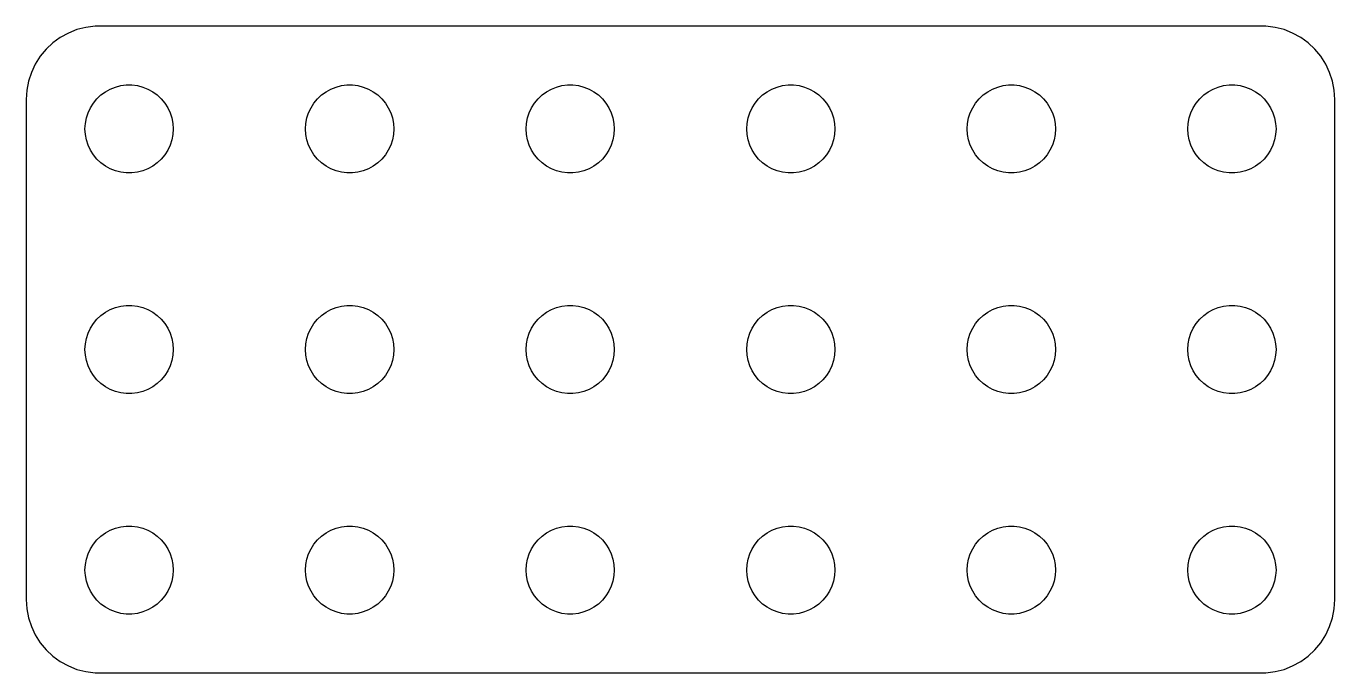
# Model space of a CAD drawing. Header units: metres. Extents: x -44 to 44, y 248 to 508.
# Drawn here: x -44.5 to 44.5, y 248 to 292 of the extents above; entities that cross this region are included whole.
import ezdxf

# ---------------------------------------------------------------- set-up
doc = ezdxf.new("R2010")
doc.units = ezdxf.units.M

msp = doc.modelspace()

# ---------------------------------------------------------------- linework, layer by layer
for p, q in [((-39.8139, 291.99), (-40.4369, 291.911)), ((39.8139, 291.99), (-39.8139, 291.99)), ((40.4369, 291.911), (39.8139, 291.99)), ((-42.1791, 291.222), (-42.6871, 290.853)), ((-41.6289, 291.524), (-42.1791, 291.222)), ((-41.0451, 291.755), (-41.6289, 291.524)), ((-40.4369, 291.911), (-41.0451, 291.755)), ((41.0451, 291.755), (40.4369, 291.911)), ((41.6289, 291.524), (41.0451, 291.755)), ((42.1791, 291.222), (41.6289, 291.524)), ((42.6871, 290.853), (42.1791, 291.222)), ((-43.1448, 290.423), (-43.5451, 289.939)), ((-42.6871, 290.853), (-43.1448, 290.423)), ((43.1448, 290.423), (42.6871, 290.853)), ((43.5451, 289.939), (43.1448, 290.423)), ((-43.8815, 289.409), (-44.1489, 288.841)), ((-43.5451, 289.939), (-43.8815, 289.409)), ((43.8815, 289.409), (43.5451, 289.939)), ((44.1489, 288.841), (43.8815, 289.409)), ((-44.1489, 288.841), (-44.3429, 288.243)), ((44.3429, 288.243), (44.1489, 288.841)), ((-44.4606, 287.627), (-44.5, 287)), ((-44.3429, 288.243), (-44.4606, 287.627)), ((-39.4123, 287.312), (-39.1075, 287.533)), ((-39.1075, 287.533), (-38.7773, 287.714)), ((-38.7773, 287.714), (-38.427, 287.853)), ((-38.427, 287.853), (-38.0621, 287.947)), ((-38.0621, 287.947), (-37.6884, 287.994)), ((-37.6884, 287.994), (-37.3116, 287.994)), ((-37.3116, 287.994), (-36.9379, 287.947)), ((-36.9379, 287.947), (-36.5729, 287.853)), ((-36.5729, 287.853), (-36.2227, 287.714)), ((-36.2227, 287.714), (-35.8925, 287.533)), ((-35.8925, 287.533), (-35.5877, 287.312)), ((-24.4123, 287.312), (-24.1075, 287.533)), ((-24.1075, 287.533), (-23.7773, 287.714)), ((-23.7773, 287.714), (-23.427, 287.853)), ((-23.427, 287.853), (-23.0621, 287.947)), ((-23.0621, 287.947), (-22.6884, 287.994)), ((-22.6884, 287.994), (-22.3116, 287.994)), ((-22.3116, 287.994), (-21.9379, 287.947)), ((-21.9379, 287.947), (-21.5729, 287.853)), ((-21.5729, 287.853), (-21.2227, 287.714)), ((-21.2227, 287.714), (-20.8925, 287.533)), ((-20.8925, 287.533), (-20.5877, 287.312)), ((-9.41226, 287.312), (-9.10747, 287.533)), ((-9.10747, 287.533), (-8.77733, 287.714)), ((-8.77733, 287.714), (-8.42705, 287.853)), ((-8.42705, 287.853), (-8.06213, 287.947)), ((-8.06213, 287.947), (-7.68837, 287.994)), ((-7.68837, 287.994), (-7.31161, 287.994)), ((-7.31161, 287.994), (-6.93785, 287.947)), ((-6.93785, 287.947), (-6.57294, 287.853)), ((-6.57294, 287.853), (-6.22266, 287.714)), ((-6.22266, 287.714), (-5.89252, 287.533)), ((-5.89252, 287.533), (-5.58772, 287.312)), ((5.58772, 287.312), (5.89252, 287.533)), ((5.89252, 287.533), (6.22266, 287.714)), ((6.22266, 287.714), (6.57294, 287.853)), ((6.57294, 287.853), (6.93785, 287.947)), ((6.93785, 287.947), (7.31161, 287.994)), ((7.31161, 287.994), (7.68837, 287.994)), ((7.68837, 287.994), (8.06213, 287.947)), ((8.06213, 287.947), (8.42705, 287.853)), ((8.42705, 287.853), (8.77733, 287.714)), ((8.77733, 287.714), (9.10747, 287.533)), ((9.10747, 287.533), (9.41226, 287.312)), ((20.5877, 287.312), (20.8925, 287.533)), ((20.8925, 287.533), (21.2227, 287.714)), ((21.2227, 287.714), (21.5729, 287.853)), ((21.5729, 287.853), (21.9379, 287.947)), ((21.9379, 287.947), (22.3116, 287.994)), ((22.3116, 287.994), (22.6884, 287.994)), ((22.6884, 287.994), (23.0621, 287.947)), ((23.0621, 287.947), (23.427, 287.853)), ((23.427, 287.853), (23.7773, 287.714)), ((23.7773, 287.714), (24.1075, 287.533)), ((24.1075, 287.533), (24.4123, 287.312)), ((35.5877, 287.312), (35.8925, 287.533)), ((35.8925, 287.533), (36.2227, 287.714)), ((36.2227, 287.714), (36.5729, 287.853)), ((36.5729, 287.853), (36.9379, 287.947)), ((36.9379, 287.947), (37.3116, 287.994)), ((37.3116, 287.994), (37.6884, 287.994)), ((37.6884, 287.994), (38.0621, 287.947)), ((38.0621, 287.947), (38.427, 287.853)), ((38.427, 287.853), (38.7773, 287.714)), ((38.7773, 287.714), (39.1075, 287.533)), ((39.1075, 287.533), (39.4123, 287.312)), ((44.4606, 287.627), (44.3429, 288.243)), ((44.5, 287), (44.4606, 287.627)), ((-44.5, 287), (-44.5, 253)), ((-40.1289, 286.445), (-39.927, 286.763)), ((-39.927, 286.763), (-39.6869, 287.054)), ((-39.6869, 287.054), (-39.4123, 287.312)), ((-35.5877, 287.312), (-35.3131, 287.054)), ((-35.3131, 287.054), (-35.0729, 286.763)), ((-35.0729, 286.763), (-34.8711, 286.445)), ((-25.1289, 286.445), (-24.927, 286.763)), ((-24.927, 286.763), (-24.6869, 287.054)), ((-24.6869, 287.054), (-24.4123, 287.312)), ((-20.5877, 287.312), (-20.3131, 287.054)), ((-20.3131, 287.054), (-20.0729, 286.763)), ((-20.0729, 286.763), (-19.8711, 286.445)), ((-10.1289, 286.445), (-9.92705, 286.763)), ((-9.92705, 286.763), (-9.6869, 287.054)), ((-9.6869, 287.054), (-9.41226, 287.312)), ((-5.58772, 287.312), (-5.31308, 287.054)), ((-5.31308, 287.054), (-5.07294, 286.763)), ((-5.07294, 286.763), (-4.87108, 286.445)), ((4.87108, 286.445), (5.07294, 286.763)), ((5.07294, 286.763), (5.31308, 287.054)), ((5.31308, 287.054), (5.58772, 287.312)), ((9.41226, 287.312), (9.6869, 287.054)), ((9.6869, 287.054), (9.92705, 286.763)), ((9.92705, 286.763), (10.1289, 286.445)), ((19.8711, 286.445), (20.0729, 286.763)), ((20.0729, 286.763), (20.3131, 287.054)), ((20.3131, 287.054), (20.5877, 287.312)), ((24.4123, 287.312), (24.6869, 287.054)), ((24.6869, 287.054), (24.927, 286.763)), ((24.927, 286.763), (25.1289, 286.445)), ((34.8711, 286.445), (35.0729, 286.763)), ((35.0729, 286.763), (35.3131, 287.054)), ((35.3131, 287.054), (35.5877, 287.312)), ((39.4123, 287.312), (39.6869, 287.054)), ((39.6869, 287.054), (39.927, 286.763)), ((39.927, 286.763), (40.1289, 286.445)), ((44.5, 253), (44.5, 287)), ((-40.4763, 285.376), (-40.4057, 285.746)), ((-40.4057, 285.746), (-40.2893, 286.104)), ((-40.2893, 286.104), (-40.1289, 286.445)), ((-34.8711, 286.445), (-34.7107, 286.104)), ((-34.7107, 286.104), (-34.5942, 285.746)), ((-34.5942, 285.746), (-34.5237, 285.376)), ((-25.4763, 285.376), (-25.4057, 285.746)), ((-25.4057, 285.746), (-25.2893, 286.104)), ((-25.2893, 286.104), (-25.1289, 286.445)), ((-19.8711, 286.445), (-19.7107, 286.104)), ((-19.7107, 286.104), (-19.5942, 285.746)), ((-19.5942, 285.746), (-19.5237, 285.376)), ((-10.4763, 285.376), (-10.4057, 285.746)), ((-10.4057, 285.746), (-10.2893, 286.104)), ((-10.2893, 286.104), (-10.1289, 286.445)), ((-4.87108, 286.445), (-4.71066, 286.104)), ((-4.71066, 286.104), (-4.59424, 285.746)), ((-4.59424, 285.746), (-4.52365, 285.376)), ((4.52365, 285.376), (4.59424, 285.746)), ((4.59424, 285.746), (4.71066, 286.104)), ((4.71066, 286.104), (4.87108, 286.445)), ((10.1289, 286.445), (10.2893, 286.104)), ((10.2893, 286.104), (10.4057, 285.746)), ((10.4057, 285.746), (10.4763, 285.376)), ((19.5237, 285.376), (19.5942, 285.746)), ((19.5942, 285.746), (19.7107, 286.104)), ((19.7107, 286.104), (19.8711, 286.445)), ((25.1289, 286.445), (25.2893, 286.104)), ((25.2893, 286.104), (25.4057, 285.746)), ((25.4057, 285.746), (25.4763, 285.376)), ((34.5237, 285.376), (34.5942, 285.746)), ((34.5942, 285.746), (34.7107, 286.104)), ((34.7107, 286.104), (34.8711, 286.445)), ((40.1289, 286.445), (40.2893, 286.104)), ((40.2893, 286.104), (40.4057, 285.746)), ((40.4057, 285.746), (40.4763, 285.376)), ((-40.5, 285), (-40.4763, 285.376)), ((-40.4763, 284.624), (-40.5, 285)), ((-34.5237, 285.376), (-34.5, 285)), ((-34.5, 285), (-34.5237, 284.624)), ((-25.5, 285), (-25.4763, 285.376)), ((-25.4763, 284.624), (-25.5, 285)), ((-19.5237, 285.376), (-19.5, 285)), ((-19.5, 285), (-19.5237, 284.624)), ((-10.5, 285), (-10.4763, 285.376)), ((-10.4763, 284.624), (-10.5, 285)), ((-4.52365, 285.376), (-4.5, 285)), ((-4.5, 285), (-4.52365, 284.624)), ((4.5, 285), (4.52365, 285.376)), ((4.52365, 284.624), (4.5, 285)), ((10.4763, 285.376), (10.5, 285)), ((10.5, 285), (10.4763, 284.624)), ((19.5, 285), (19.5237, 285.376)), ((19.5237, 284.624), (19.5, 285)), ((25.4763, 285.376), (25.5, 285)), ((25.5, 285), (25.4763, 284.624)), ((34.5, 285), (34.5237, 285.376)), ((34.5237, 284.624), (34.5, 285)), ((40.4763, 285.376), (40.5, 285)), ((40.5, 285), (40.4763, 284.624)), ((-40.4057, 284.254), (-40.4763, 284.624)), ((-40.2893, 283.896), (-40.4057, 284.254)), ((-34.5942, 284.254), (-34.7107, 283.896)), ((-34.5237, 284.624), (-34.5942, 284.254)), ((-25.4057, 284.254), (-25.4763, 284.624)), ((-25.2893, 283.896), (-25.4057, 284.254)), ((-19.5942, 284.254), (-19.7107, 283.896)), ((-19.5237, 284.624), (-19.5942, 284.254)), ((-10.4057, 284.254), (-10.4763, 284.624)), ((-10.2893, 283.896), (-10.4057, 284.254)), ((-4.59424, 284.254), (-4.71066, 283.896)), ((-4.52365, 284.624), (-4.59424, 284.254)), ((4.59424, 284.254), (4.52365, 284.624)), ((4.71066, 283.896), (4.59424, 284.254)), ((10.4057, 284.254), (10.2893, 283.896)), ((10.4763, 284.624), (10.4057, 284.254)), ((19.5942, 284.254), (19.5237, 284.624)), ((19.7107, 283.896), (19.5942, 284.254)), ((25.4057, 284.254), (25.2893, 283.896)), ((25.4763, 284.624), (25.4057, 284.254)), ((34.5942, 284.254), (34.5237, 284.624)), ((34.7107, 283.896), (34.5942, 284.254)), ((40.4057, 284.254), (40.2893, 283.896)), ((40.4763, 284.624), (40.4057, 284.254)), ((-40.1289, 283.555), (-40.2893, 283.896)), ((-39.927, 283.237), (-40.1289, 283.555)), ((-39.6869, 282.946), (-39.927, 283.237)), ((-35.0729, 283.237), (-35.3131, 282.946)), ((-34.8711, 283.555), (-35.0729, 283.237)), ((-34.7107, 283.896), (-34.8711, 283.555)), ((-25.1289, 283.555), (-25.2893, 283.896)), ((-24.927, 283.237), (-25.1289, 283.555)), ((-24.6869, 282.946), (-24.927, 283.237)), ((-20.0729, 283.237), (-20.3131, 282.946)), ((-19.8711, 283.555), (-20.0729, 283.237)), ((-19.7107, 283.896), (-19.8711, 283.555)), ((-10.1289, 283.555), (-10.2893, 283.896)), ((-9.92705, 283.237), (-10.1289, 283.555)), ((-9.6869, 282.946), (-9.92705, 283.237)), ((-5.07294, 283.237), (-5.31308, 282.946)), ((-4.87108, 283.555), (-5.07294, 283.237)), ((-4.71066, 283.896), (-4.87108, 283.555)), ((4.87108, 283.555), (4.71066, 283.896)), ((5.07294, 283.237), (4.87108, 283.555)), ((5.31308, 282.946), (5.07294, 283.237)), ((9.92705, 283.237), (9.6869, 282.946)), ((10.1289, 283.555), (9.92705, 283.237)), ((10.2893, 283.896), (10.1289, 283.555)), ((19.8711, 283.555), (19.7107, 283.896)), ((20.0729, 283.237), (19.8711, 283.555)), ((20.3131, 282.946), (20.0729, 283.237)), ((24.927, 283.237), (24.6869, 282.946)), ((25.1289, 283.555), (24.927, 283.237)), ((25.2893, 283.896), (25.1289, 283.555)), ((34.8711, 283.555), (34.7107, 283.896)), ((35.0729, 283.237), (34.8711, 283.555)), ((35.3131, 282.946), (35.0729, 283.237)), ((39.927, 283.237), (39.6869, 282.946)), ((40.1289, 283.555), (39.927, 283.237)), ((40.2893, 283.896), (40.1289, 283.555)), ((-39.4123, 282.688), (-39.6869, 282.946)), ((-39.1075, 282.467), (-39.4123, 282.688)), ((-38.7773, 282.286), (-39.1075, 282.467)), ((-38.427, 282.147), (-38.7773, 282.286)), ((-38.0621, 282.053), (-38.427, 282.147)), ((-36.5729, 282.147), (-36.9379, 282.053)), ((-36.2227, 282.286), (-36.5729, 282.147)), ((-35.8925, 282.467), (-36.2227, 282.286)), ((-35.5877, 282.688), (-35.8925, 282.467)), ((-35.3131, 282.946), (-35.5877, 282.688)), ((-24.4123, 282.688), (-24.6869, 282.946)), ((-24.1075, 282.467), (-24.4123, 282.688)), ((-23.7773, 282.286), (-24.1075, 282.467)), ((-23.427, 282.147), (-23.7773, 282.286)), ((-23.0621, 282.053), (-23.427, 282.147)), ((-21.5729, 282.147), (-21.9379, 282.053)), ((-21.2227, 282.286), (-21.5729, 282.147)), ((-20.8925, 282.467), (-21.2227, 282.286)), ((-20.5877, 282.688), (-20.8925, 282.467)), ((-20.3131, 282.946), (-20.5877, 282.688)), ((-9.41226, 282.688), (-9.6869, 282.946)), ((-9.10747, 282.467), (-9.41226, 282.688)), ((-8.77733, 282.286), (-9.10747, 282.467)), ((-8.42705, 282.147), (-8.77733, 282.286)), ((-8.06213, 282.053), (-8.42705, 282.147)), ((-6.57294, 282.147), (-6.93785, 282.053)), ((-6.22266, 282.286), (-6.57294, 282.147)), ((-5.89252, 282.467), (-6.22266, 282.286)), ((-5.58772, 282.688), (-5.89252, 282.467)), ((-5.31308, 282.946), (-5.58772, 282.688)), ((5.58772, 282.688), (5.31308, 282.946)), ((5.89252, 282.467), (5.58772, 282.688)), ((6.22266, 282.286), (5.89252, 282.467)), ((6.57294, 282.147), (6.22266, 282.286)), ((6.93785, 282.053), (6.57294, 282.147)), ((8.42705, 282.147), (8.06213, 282.053)), ((8.77733, 282.286), (8.42705, 282.147)), ((9.10747, 282.467), (8.77733, 282.286)), ((9.41226, 282.688), (9.10747, 282.467)), ((9.6869, 282.946), (9.41226, 282.688)), ((20.5877, 282.688), (20.3131, 282.946)), ((20.8925, 282.467), (20.5877, 282.688)), ((21.2227, 282.286), (20.8925, 282.467)), ((21.5729, 282.147), (21.2227, 282.286)), ((21.9379, 282.053), (21.5729, 282.147)), ((23.427, 282.147), (23.0621, 282.053)), ((23.7773, 282.286), (23.427, 282.147)), ((24.1075, 282.467), (23.7773, 282.286)), ((24.4123, 282.688), (24.1075, 282.467)), ((24.6869, 282.946), (24.4123, 282.688)), ((35.5877, 282.688), (35.3131, 282.946)), ((35.8925, 282.467), (35.5877, 282.688)), ((36.2227, 282.286), (35.8925, 282.467)), ((36.5729, 282.147), (36.2227, 282.286)), ((36.9379, 282.053), (36.5729, 282.147)), ((38.427, 282.147), (38.0621, 282.053)), ((38.7773, 282.286), (38.427, 282.147)), ((39.1075, 282.467), (38.7773, 282.286)), ((39.4123, 282.688), (39.1075, 282.467)), ((39.6869, 282.946), (39.4123, 282.688)), ((-37.6884, 282.006), (-38.0621, 282.053)), ((-37.3116, 282.006), (-37.6884, 282.006)), ((-36.9379, 282.053), (-37.3116, 282.006)), ((-22.6884, 282.006), (-23.0621, 282.053)), ((-22.3116, 282.006), (-22.6884, 282.006)), ((-21.9379, 282.053), (-22.3116, 282.006)), ((-7.68837, 282.006), (-8.06213, 282.053)), ((-7.31161, 282.006), (-7.68837, 282.006)), ((-6.93785, 282.053), (-7.31161, 282.006)), ((7.31161, 282.006), (6.93785, 282.053)), ((7.68837, 282.006), (7.31161, 282.006)), ((8.06213, 282.053), (7.68837, 282.006)), ((22.3116, 282.006), (21.9379, 282.053)), ((22.6884, 282.006), (22.3116, 282.006)), ((23.0621, 282.053), (22.6884, 282.006)), ((37.3116, 282.006), (36.9379, 282.053)), ((37.6884, 282.006), (37.3116, 282.006)), ((38.0621, 282.053), (37.6884, 282.006)), ((-39.4123, 272.312), (-39.1075, 272.533)), ((-39.1075, 272.533), (-38.7773, 272.714)), ((-38.7773, 272.714), (-38.427, 272.853)), ((-38.427, 272.853), (-38.0621, 272.947)), ((-38.0621, 272.947), (-37.6884, 272.994)), ((-37.6884, 272.994), (-37.3116, 272.994)), ((-37.3116, 272.994), (-36.9379, 272.947)), ((-36.9379, 272.947), (-36.5729, 272.853)), ((-36.5729, 272.853), (-36.2227, 272.714)), ((-36.2227, 272.714), (-35.8925, 272.533)), ((-35.8925, 272.533), (-35.5877, 272.312)), ((-24.4123, 272.312), (-24.1075, 272.533)), ((-24.1075, 272.533), (-23.7773, 272.714)), ((-23.7773, 272.714), (-23.427, 272.853)), ((-23.427, 272.853), (-23.0621, 272.947)), ((-23.0621, 272.947), (-22.6884, 272.994)), ((-22.6884, 272.994), (-22.3116, 272.994)), ((-22.3116, 272.994), (-21.9379, 272.947)), ((-21.9379, 272.947), (-21.5729, 272.853)), ((-21.5729, 272.853), (-21.2227, 272.714)), ((-21.2227, 272.714), (-20.8925, 272.533)), ((-20.8925, 272.533), (-20.5877, 272.312)), ((-9.41226, 272.312), (-9.10747, 272.533)), ((-9.10747, 272.533), (-8.77733, 272.714)), ((-8.77733, 272.714), (-8.42705, 272.853)), ((-8.42705, 272.853), (-8.06213, 272.947)), ((-8.06213, 272.947), (-7.68837, 272.994)), ((-7.68837, 272.994), (-7.31161, 272.994)), ((-7.31161, 272.994), (-6.93785, 272.947)), ((-6.93785, 272.947), (-6.57294, 272.853)), ((-6.57294, 272.853), (-6.22266, 272.714)), ((-6.22266, 272.714), (-5.89252, 272.533)), ((-5.89252, 272.533), (-5.58772, 272.312)), ((5.58772, 272.312), (5.89252, 272.533)), ((5.89252, 272.533), (6.22266, 272.714)), ((6.22266, 272.714), (6.57294, 272.853)), ((6.57294, 272.853), (6.93785, 272.947)), ((6.93785, 272.947), (7.31161, 272.994)), ((7.31161, 272.994), (7.68837, 272.994)), ((7.68837, 272.994), (8.06213, 272.947)), ((8.06213, 272.947), (8.42705, 272.853)), ((8.42705, 272.853), (8.77733, 272.714)), ((8.77733, 272.714), (9.10747, 272.533)), ((9.10747, 272.533), (9.41226, 272.312)), ((20.5877, 272.312), (20.8925, 272.533)), ((20.8925, 272.533), (21.2227, 272.714)), ((21.2227, 272.714), (21.5729, 272.853)), ((21.5729, 272.853), (21.9379, 272.947)), ((21.9379, 272.947), (22.3116, 272.994)), ((22.3116, 272.994), (22.6884, 272.994)), ((22.6884, 272.994), (23.0621, 272.947)), ((23.0621, 272.947), (23.427, 272.853)), ((23.427, 272.853), (23.7773, 272.714)), ((23.7773, 272.714), (24.1075, 272.533)), ((24.1075, 272.533), (24.4123, 272.312)), ((35.5877, 272.312), (35.8925, 272.533)), ((35.8925, 272.533), (36.2227, 272.714)), ((36.2227, 272.714), (36.5729, 272.853)), ((36.5729, 272.853), (36.9379, 272.947)), ((36.9379, 272.947), (37.3116, 272.994)), ((37.3116, 272.994), (37.6884, 272.994)), ((37.6884, 272.994), (38.0621, 272.947)), ((38.0621, 272.947), (38.427, 272.853)), ((38.427, 272.853), (38.7773, 272.714)), ((38.7773, 272.714), (39.1075, 272.533)), ((39.1075, 272.533), (39.4123, 272.312)), ((-40.1289, 271.445), (-39.927, 271.763)), ((-39.927, 271.763), (-39.6869, 272.054)), ((-39.6869, 272.054), (-39.4123, 272.312)), ((-35.5877, 272.312), (-35.3131, 272.054)), ((-35.3131, 272.054), (-35.0729, 271.763)), ((-35.0729, 271.763), (-34.8711, 271.445)), ((-25.1289, 271.445), (-24.927, 271.763)), ((-24.927, 271.763), (-24.6869, 272.054)), ((-24.6869, 272.054), (-24.4123, 272.312)), ((-20.5877, 272.312), (-20.3131, 272.054)), ((-20.3131, 272.054), (-20.0729, 271.763)), ((-20.0729, 271.763), (-19.8711, 271.445)), ((-10.1289, 271.445), (-9.92705, 271.763)), ((-9.92705, 271.763), (-9.6869, 272.054)), ((-9.6869, 272.054), (-9.41226, 272.312)), ((-5.58772, 272.312), (-5.31308, 272.054)), ((-5.31308, 272.054), (-5.07294, 271.763)), ((-5.07294, 271.763), (-4.87108, 271.445)), ((4.87108, 271.445), (5.07294, 271.763)), ((5.07294, 271.763), (5.31308, 272.054)), ((5.31308, 272.054), (5.58772, 272.312)), ((9.41226, 272.312), (9.6869, 272.054)), ((9.6869, 272.054), (9.92705, 271.763)), ((9.92705, 271.763), (10.1289, 271.445)), ((19.8711, 271.445), (20.0729, 271.763)), ((20.0729, 271.763), (20.3131, 272.054)), ((20.3131, 272.054), (20.5877, 272.312)), ((24.4123, 272.312), (24.6869, 272.054)), ((24.6869, 272.054), (24.927, 271.763)), ((24.927, 271.763), (25.1289, 271.445)), ((34.8711, 271.445), (35.0729, 271.763)), ((35.0729, 271.763), (35.3131, 272.054)), ((35.3131, 272.054), (35.5877, 272.312)), ((39.4123, 272.312), (39.6869, 272.054)), ((39.6869, 272.054), (39.927, 271.763)), ((39.927, 271.763), (40.1289, 271.445)), ((-40.4763, 270.376), (-40.4057, 270.746)), ((-40.4057, 270.746), (-40.2893, 271.104)), ((-40.2893, 271.104), (-40.1289, 271.445)), ((-34.8711, 271.445), (-34.7107, 271.104)), ((-34.7107, 271.104), (-34.5942, 270.746)), ((-34.5942, 270.746), (-34.5237, 270.376)), ((-25.4763, 270.376), (-25.4057, 270.746)), ((-25.4057, 270.746), (-25.2893, 271.104)), ((-25.2893, 271.104), (-25.1289, 271.445)), ((-19.8711, 271.445), (-19.7107, 271.104)), ((-19.7107, 271.104), (-19.5942, 270.746)), ((-19.5942, 270.746), (-19.5237, 270.376)), ((-10.4763, 270.376), (-10.4057, 270.746)), ((-10.4057, 270.746), (-10.2893, 271.104)), ((-10.2893, 271.104), (-10.1289, 271.445)), ((-4.87108, 271.445), (-4.71066, 271.104)), ((-4.71066, 271.104), (-4.59424, 270.746)), ((-4.59424, 270.746), (-4.52365, 270.376)), ((4.52365, 270.376), (4.59424, 270.746)), ((4.59424, 270.746), (4.71066, 271.104)), ((4.71066, 271.104), (4.87108, 271.445)), ((10.1289, 271.445), (10.2893, 271.104)), ((10.2893, 271.104), (10.4057, 270.746)), ((10.4057, 270.746), (10.4763, 270.376)), ((19.5237, 270.376), (19.5942, 270.746)), ((19.5942, 270.746), (19.7107, 271.104)), ((19.7107, 271.104), (19.8711, 271.445)), ((25.1289, 271.445), (25.2893, 271.104)), ((25.2893, 271.104), (25.4057, 270.746)), ((25.4057, 270.746), (25.4763, 270.376)), ((34.5237, 270.376), (34.5942, 270.746)), ((34.5942, 270.746), (34.7107, 271.104)), ((34.7107, 271.104), (34.8711, 271.445)), ((40.1289, 271.445), (40.2893, 271.104)), ((40.2893, 271.104), (40.4057, 270.746)), ((40.4057, 270.746), (40.4763, 270.376)), ((-40.5, 270), (-40.4763, 270.376)), ((-40.4763, 269.624), (-40.5, 270)), ((-34.5237, 270.376), (-34.5, 270)), ((-34.5, 270), (-34.5237, 269.624)), ((-25.5, 270), (-25.4763, 270.376)), ((-25.4763, 269.624), (-25.5, 270)), ((-19.5237, 270.376), (-19.5, 270)), ((-19.5, 270), (-19.5237, 269.624)), ((-10.5, 270), (-10.4763, 270.376)), ((-10.4763, 269.624), (-10.5, 270)), ((-4.52365, 270.376), (-4.5, 270)), ((-4.5, 270), (-4.52365, 269.624)), ((4.5, 270), (4.52365, 270.376)), ((4.52365, 269.624), (4.5, 270)), ((10.4763, 270.376), (10.5, 270)), ((10.5, 270), (10.4763, 269.624)), ((19.5, 270), (19.5237, 270.376)), ((19.5237, 269.624), (19.5, 270)), ((25.4763, 270.376), (25.5, 270)), ((25.5, 270), (25.4763, 269.624)), ((34.5, 270), (34.5237, 270.376)), ((34.5237, 269.624), (34.5, 270)), ((40.4763, 270.376), (40.5, 270)), ((40.5, 270), (40.4763, 269.624)), ((-40.4057, 269.254), (-40.4763, 269.624)), ((-40.2893, 268.896), (-40.4057, 269.254)), ((-40.1289, 268.555), (-40.2893, 268.896)), ((-34.7107, 268.896), (-34.8711, 268.555)), ((-34.5942, 269.254), (-34.7107, 268.896)), ((-34.5237, 269.624), (-34.5942, 269.254)), ((-25.4057, 269.254), (-25.4763, 269.624)), ((-25.2893, 268.896), (-25.4057, 269.254)), ((-25.1289, 268.555), (-25.2893, 268.896)), ((-19.7107, 268.896), (-19.8711, 268.555)), ((-19.5942, 269.254), (-19.7107, 268.896)), ((-19.5237, 269.624), (-19.5942, 269.254)), ((-10.4057, 269.254), (-10.4763, 269.624)), ((-10.2893, 268.896), (-10.4057, 269.254)), ((-10.1289, 268.555), (-10.2893, 268.896)), ((-4.71066, 268.896), (-4.87108, 268.555)), ((-4.59424, 269.254), (-4.71066, 268.896)), ((-4.52365, 269.624), (-4.59424, 269.254)), ((4.59424, 269.254), (4.52365, 269.624)), ((4.71066, 268.896), (4.59424, 269.254)), ((4.87108, 268.555), (4.71066, 268.896)), ((10.2893, 268.896), (10.1289, 268.555)), ((10.4057, 269.254), (10.2893, 268.896)), ((10.4763, 269.624), (10.4057, 269.254)), ((19.5942, 269.254), (19.5237, 269.624)), ((19.7107, 268.896), (19.5942, 269.254)), ((19.8711, 268.555), (19.7107, 268.896)), ((25.2893, 268.896), (25.1289, 268.555)), ((25.4057, 269.254), (25.2893, 268.896)), ((25.4763, 269.624), (25.4057, 269.254)), ((34.5942, 269.254), (34.5237, 269.624)), ((34.7107, 268.896), (34.5942, 269.254)), ((34.8711, 268.555), (34.7107, 268.896)), ((40.2893, 268.896), (40.1289, 268.555)), ((40.4057, 269.254), (40.2893, 268.896)), ((40.4763, 269.624), (40.4057, 269.254)), ((-39.927, 268.237), (-40.1289, 268.555)), ((-39.6869, 267.946), (-39.927, 268.237)), ((-39.4123, 267.688), (-39.6869, 267.946)), ((-35.3131, 267.946), (-35.5877, 267.688)), ((-35.0729, 268.237), (-35.3131, 267.946)), ((-34.8711, 268.555), (-35.0729, 268.237)), ((-24.927, 268.237), (-25.1289, 268.555)), ((-24.6869, 267.946), (-24.927, 268.237)), ((-24.4123, 267.688), (-24.6869, 267.946)), ((-20.3131, 267.946), (-20.5877, 267.688)), ((-20.0729, 268.237), (-20.3131, 267.946)), ((-19.8711, 268.555), (-20.0729, 268.237)), ((-9.92705, 268.237), (-10.1289, 268.555)), ((-9.6869, 267.946), (-9.92705, 268.237)), ((-9.41226, 267.688), (-9.6869, 267.946)), ((-5.31308, 267.946), (-5.58772, 267.688)), ((-5.07294, 268.237), (-5.31308, 267.946)), ((-4.87108, 268.555), (-5.07294, 268.237)), ((5.07294, 268.237), (4.87108, 268.555)), ((5.31308, 267.946), (5.07294, 268.237)), ((5.58772, 267.688), (5.31308, 267.946)), ((9.6869, 267.946), (9.41226, 267.688)), ((9.92705, 268.237), (9.6869, 267.946)), ((10.1289, 268.555), (9.92705, 268.237)), ((20.0729, 268.237), (19.8711, 268.555)), ((20.3131, 267.946), (20.0729, 268.237)), ((20.5877, 267.688), (20.3131, 267.946)), ((24.6869, 267.946), (24.4123, 267.688)), ((24.927, 268.237), (24.6869, 267.946)), ((25.1289, 268.555), (24.927, 268.237)), ((35.0729, 268.237), (34.8711, 268.555)), ((35.3131, 267.946), (35.0729, 268.237)), ((35.5877, 267.688), (35.3131, 267.946)), ((39.6869, 267.946), (39.4123, 267.688)), ((39.927, 268.237), (39.6869, 267.946)), ((40.1289, 268.555), (39.927, 268.237)), ((-39.1075, 267.467), (-39.4123, 267.688)), ((-38.7773, 267.286), (-39.1075, 267.467)), ((-38.427, 267.147), (-38.7773, 267.286)), ((-38.0621, 267.053), (-38.427, 267.147)), ((-37.6884, 267.006), (-38.0621, 267.053)), ((-37.3116, 267.006), (-37.6884, 267.006)), ((-36.9379, 267.053), (-37.3116, 267.006)), ((-36.5729, 267.147), (-36.9379, 267.053)), ((-36.2227, 267.286), (-36.5729, 267.147)), ((-35.8925, 267.467), (-36.2227, 267.286)), ((-35.5877, 267.688), (-35.8925, 267.467)), ((-24.1075, 267.467), (-24.4123, 267.688)), ((-23.7773, 267.286), (-24.1075, 267.467)), ((-23.427, 267.147), (-23.7773, 267.286)), ((-23.0621, 267.053), (-23.427, 267.147)), ((-22.6884, 267.006), (-23.0621, 267.053)), ((-22.3116, 267.006), (-22.6884, 267.006)), ((-21.9379, 267.053), (-22.3116, 267.006)), ((-21.5729, 267.147), (-21.9379, 267.053)), ((-21.2227, 267.286), (-21.5729, 267.147)), ((-20.8925, 267.467), (-21.2227, 267.286)), ((-20.5877, 267.688), (-20.8925, 267.467)), ((-9.10747, 267.467), (-9.41226, 267.688)), ((-8.77733, 267.286), (-9.10747, 267.467)), ((-8.42705, 267.147), (-8.77733, 267.286)), ((-8.06213, 267.053), (-8.42705, 267.147)), ((-7.68837, 267.006), (-8.06213, 267.053)), ((-7.31161, 267.006), (-7.68837, 267.006)), ((-6.93785, 267.053), (-7.31161, 267.006)), ((-6.57294, 267.147), (-6.93785, 267.053)), ((-6.22266, 267.286), (-6.57294, 267.147)), ((-5.89252, 267.467), (-6.22266, 267.286)), ((-5.58772, 267.688), (-5.89252, 267.467)), ((5.89252, 267.467), (5.58772, 267.688)), ((6.22266, 267.286), (5.89252, 267.467)), ((6.57294, 267.147), (6.22266, 267.286)), ((6.93785, 267.053), (6.57294, 267.147)), ((7.31161, 267.006), (6.93785, 267.053)), ((7.68837, 267.006), (7.31161, 267.006)), ((8.06213, 267.053), (7.68837, 267.006)), ((8.42705, 267.147), (8.06213, 267.053)), ((8.77733, 267.286), (8.42705, 267.147)), ((9.10747, 267.467), (8.77733, 267.286)), ((9.41226, 267.688), (9.10747, 267.467)), ((20.8925, 267.467), (20.5877, 267.688)), ((21.2227, 267.286), (20.8925, 267.467)), ((21.5729, 267.147), (21.2227, 267.286)), ((21.9379, 267.053), (21.5729, 267.147)), ((22.3116, 267.006), (21.9379, 267.053)), ((22.6884, 267.006), (22.3116, 267.006)), ((23.0621, 267.053), (22.6884, 267.006)), ((23.427, 267.147), (23.0621, 267.053)), ((23.7773, 267.286), (23.427, 267.147)), ((24.1075, 267.467), (23.7773, 267.286)), ((24.4123, 267.688), (24.1075, 267.467)), ((35.8925, 267.467), (35.5877, 267.688)), ((36.2227, 267.286), (35.8925, 267.467)), ((36.5729, 267.147), (36.2227, 267.286)), ((36.9379, 267.053), (36.5729, 267.147)), ((37.3116, 267.006), (36.9379, 267.053)), ((37.6884, 267.006), (37.3116, 267.006)), ((38.0621, 267.053), (37.6884, 267.006)), ((38.427, 267.147), (38.0621, 267.053)), ((38.7773, 267.286), (38.427, 267.147)), ((39.1075, 267.467), (38.7773, 267.286)), ((39.4123, 267.688), (39.1075, 267.467)), ((-39.6869, 257.054), (-39.4123, 257.312)), ((-39.4123, 257.312), (-39.1075, 257.533)), ((-39.1075, 257.533), (-38.7773, 257.714)), ((-38.7773, 257.714), (-38.427, 257.853)), ((-38.427, 257.853), (-38.0621, 257.947)), ((-38.0621, 257.947), (-37.6884, 257.994)), ((-37.6884, 257.994), (-37.3116, 257.994)), ((-37.3116, 257.994), (-36.9379, 257.947)), ((-36.9379, 257.947), (-36.5729, 257.853)), ((-36.5729, 257.853), (-36.2227, 257.714)), ((-36.2227, 257.714), (-35.8925, 257.533)), ((-35.8925, 257.533), (-35.5877, 257.312)), ((-35.5877, 257.312), (-35.3131, 257.054)), ((-24.6869, 257.054), (-24.4123, 257.312)), ((-24.4123, 257.312), (-24.1075, 257.533)), ((-24.1075, 257.533), (-23.7773, 257.714)), ((-23.7773, 257.714), (-23.427, 257.853)), ((-23.427, 257.853), (-23.0621, 257.947)), ((-23.0621, 257.947), (-22.6884, 257.994)), ((-22.6884, 257.994), (-22.3116, 257.994)), ((-22.3116, 257.994), (-21.9379, 257.947)), ((-21.9379, 257.947), (-21.5729, 257.853)), ((-21.5729, 257.853), (-21.2227, 257.714)), ((-21.2227, 257.714), (-20.8925, 257.533)), ((-20.8925, 257.533), (-20.5877, 257.312)), ((-20.5877, 257.312), (-20.3131, 257.054)), ((-9.6869, 257.054), (-9.41226, 257.312)), ((-9.41226, 257.312), (-9.10747, 257.533)), ((-9.10747, 257.533), (-8.77733, 257.714)), ((-8.77733, 257.714), (-8.42705, 257.853)), ((-8.42705, 257.853), (-8.06213, 257.947)), ((-8.06213, 257.947), (-7.68837, 257.994)), ((-7.68837, 257.994), (-7.31161, 257.994)), ((-7.31161, 257.994), (-6.93785, 257.947)), ((-6.93785, 257.947), (-6.57294, 257.853)), ((-6.57294, 257.853), (-6.22266, 257.714)), ((-6.22266, 257.714), (-5.89252, 257.533)), ((-5.89252, 257.533), (-5.58772, 257.312)), ((-5.58772, 257.312), (-5.31308, 257.054)), ((5.31308, 257.054), (5.58772, 257.312)), ((5.58772, 257.312), (5.89252, 257.533)), ((5.89252, 257.533), (6.22266, 257.714)), ((6.22266, 257.714), (6.57294, 257.853)), ((6.57294, 257.853), (6.93785, 257.947)), ((6.93785, 257.947), (7.31161, 257.994)), ((7.31161, 257.994), (7.68837, 257.994)), ((7.68837, 257.994), (8.06213, 257.947)), ((8.06213, 257.947), (8.42705, 257.853)), ((8.42705, 257.853), (8.77733, 257.714)), ((8.77733, 257.714), (9.10747, 257.533)), ((9.10747, 257.533), (9.41226, 257.312)), ((9.41226, 257.312), (9.6869, 257.054)), ((20.3131, 257.054), (20.5877, 257.312)), ((20.5877, 257.312), (20.8925, 257.533)), ((20.8925, 257.533), (21.2227, 257.714)), ((21.2227, 257.714), (21.5729, 257.853)), ((21.5729, 257.853), (21.9379, 257.947)), ((21.9379, 257.947), (22.3116, 257.994)), ((22.3116, 257.994), (22.6884, 257.994)), ((22.6884, 257.994), (23.0621, 257.947)), ((23.0621, 257.947), (23.427, 257.853)), ((23.427, 257.853), (23.7773, 257.714)), ((23.7773, 257.714), (24.1075, 257.533)), ((24.1075, 257.533), (24.4123, 257.312)), ((24.4123, 257.312), (24.6869, 257.054)), ((35.3131, 257.054), (35.5877, 257.312)), ((35.5877, 257.312), (35.8925, 257.533)), ((35.8925, 257.533), (36.2227, 257.714)), ((36.2227, 257.714), (36.5729, 257.853)), ((36.5729, 257.853), (36.9379, 257.947)), ((36.9379, 257.947), (37.3116, 257.994)), ((37.3116, 257.994), (37.6884, 257.994)), ((37.6884, 257.994), (38.0621, 257.947)), ((38.0621, 257.947), (38.427, 257.853)), ((38.427, 257.853), (38.7773, 257.714)), ((38.7773, 257.714), (39.1075, 257.533)), ((39.1075, 257.533), (39.4123, 257.312)), ((39.4123, 257.312), (39.6869, 257.054)), ((-40.2893, 256.104), (-40.1289, 256.445)), ((-40.1289, 256.445), (-39.927, 256.763)), ((-39.927, 256.763), (-39.6869, 257.054)), ((-35.3131, 257.054), (-35.0729, 256.763)), ((-35.0729, 256.763), (-34.8711, 256.445)), ((-34.8711, 256.445), (-34.7107, 256.104)), ((-25.2893, 256.104), (-25.1289, 256.445)), ((-25.1289, 256.445), (-24.927, 256.763)), ((-24.927, 256.763), (-24.6869, 257.054)), ((-20.3131, 257.054), (-20.0729, 256.763)), ((-20.0729, 256.763), (-19.8711, 256.445)), ((-19.8711, 256.445), (-19.7107, 256.104)), ((-10.2893, 256.104), (-10.1289, 256.445)), ((-10.1289, 256.445), (-9.92705, 256.763)), ((-9.92705, 256.763), (-9.6869, 257.054)), ((-5.31308, 257.054), (-5.07294, 256.763)), ((-5.07294, 256.763), (-4.87108, 256.445)), ((-4.87108, 256.445), (-4.71066, 256.104)), ((4.71066, 256.104), (4.87108, 256.445)), ((4.87108, 256.445), (5.07294, 256.763)), ((5.07294, 256.763), (5.31308, 257.054)), ((9.6869, 257.054), (9.92705, 256.763)), ((9.92705, 256.763), (10.1289, 256.445)), ((10.1289, 256.445), (10.2893, 256.104)), ((19.7107, 256.104), (19.8711, 256.445)), ((19.8711, 256.445), (20.0729, 256.763)), ((20.0729, 256.763), (20.3131, 257.054)), ((24.6869, 257.054), (24.927, 256.763)), ((24.927, 256.763), (25.1289, 256.445)), ((25.1289, 256.445), (25.2893, 256.104)), ((34.7107, 256.104), (34.8711, 256.445)), ((34.8711, 256.445), (35.0729, 256.763)), ((35.0729, 256.763), (35.3131, 257.054)), ((39.6869, 257.054), (39.927, 256.763)), ((39.927, 256.763), (40.1289, 256.445)), ((40.1289, 256.445), (40.2893, 256.104)), ((-40.4763, 255.376), (-40.4057, 255.746)), ((-40.4057, 255.746), (-40.2893, 256.104)), ((-34.7107, 256.104), (-34.5942, 255.746)), ((-34.5942, 255.746), (-34.5237, 255.376)), ((-25.4763, 255.376), (-25.4057, 255.746)), ((-25.4057, 255.746), (-25.2893, 256.104)), ((-19.7107, 256.104), (-19.5942, 255.746)), ((-19.5942, 255.746), (-19.5237, 255.376)), ((-10.4763, 255.376), (-10.4057, 255.746)), ((-10.4057, 255.746), (-10.2893, 256.104)), ((-4.71066, 256.104), (-4.59424, 255.746)), ((-4.59424, 255.746), (-4.52365, 255.376)), ((4.52365, 255.376), (4.59424, 255.746)), ((4.59424, 255.746), (4.71066, 256.104)), ((10.2893, 256.104), (10.4057, 255.746)), ((10.4057, 255.746), (10.4763, 255.376)), ((19.5237, 255.376), (19.5942, 255.746)), ((19.5942, 255.746), (19.7107, 256.104)), ((25.2893, 256.104), (25.4057, 255.746)), ((25.4057, 255.746), (25.4763, 255.376)), ((34.5237, 255.376), (34.5942, 255.746)), ((34.5942, 255.746), (34.7107, 256.104)), ((40.2893, 256.104), (40.4057, 255.746)), ((40.4057, 255.746), (40.4763, 255.376)), ((-40.5, 255), (-40.4763, 255.376)), ((-40.4763, 254.624), (-40.5, 255)), ((-40.4057, 254.254), (-40.4763, 254.624)), ((-34.5237, 254.624), (-34.5942, 254.254)), ((-34.5237, 255.376), (-34.5, 255)), ((-34.5, 255), (-34.5237, 254.624)), ((-25.5, 255), (-25.4763, 255.376)), ((-25.4763, 254.624), (-25.5, 255)), ((-25.4057, 254.254), (-25.4763, 254.624)), ((-19.5237, 254.624), (-19.5942, 254.254)), ((-19.5237, 255.376), (-19.5, 255)), ((-19.5, 255), (-19.5237, 254.624)), ((-10.5, 255), (-10.4763, 255.376)), ((-10.4763, 254.624), (-10.5, 255)), ((-10.4057, 254.254), (-10.4763, 254.624)), ((-4.52365, 254.624), (-4.59424, 254.254)), ((-4.52365, 255.376), (-4.5, 255)), ((-4.5, 255), (-4.52365, 254.624)), ((4.5, 255), (4.52365, 255.376)), ((4.52365, 254.624), (4.5, 255)), ((4.59424, 254.254), (4.52365, 254.624)), ((10.4763, 254.624), (10.4057, 254.254)), ((10.4763, 255.376), (10.5, 255)), ((10.5, 255), (10.4763, 254.624)), ((19.5, 255), (19.5237, 255.376)), ((19.5237, 254.624), (19.5, 255)), ((19.5942, 254.254), (19.5237, 254.624)), ((25.4763, 254.624), (25.4057, 254.254)), ((25.4763, 255.376), (25.5, 255)), ((25.5, 255), (25.4763, 254.624)), ((34.5, 255), (34.5237, 255.376)), ((34.5237, 254.624), (34.5, 255)), ((34.5942, 254.254), (34.5237, 254.624)), ((40.4763, 254.624), (40.4057, 254.254)), ((40.4763, 255.376), (40.5, 255)), ((40.5, 255), (40.4763, 254.624)), ((-40.2893, 253.896), (-40.4057, 254.254)), ((-40.1289, 253.555), (-40.2893, 253.896)), ((-34.7107, 253.896), (-34.8711, 253.555)), ((-34.5942, 254.254), (-34.7107, 253.896)), ((-25.2893, 253.896), (-25.4057, 254.254)), ((-25.1289, 253.555), (-25.2893, 253.896)), ((-19.7107, 253.896), (-19.8711, 253.555)), ((-19.5942, 254.254), (-19.7107, 253.896)), ((-10.2893, 253.896), (-10.4057, 254.254)), ((-10.1289, 253.555), (-10.2893, 253.896)), ((-4.71066, 253.896), (-4.87108, 253.555)), ((-4.59424, 254.254), (-4.71066, 253.896)), ((4.71066, 253.896), (4.59424, 254.254)), ((4.87108, 253.555), (4.71066, 253.896)), ((10.2893, 253.896), (10.1289, 253.555)), ((10.4057, 254.254), (10.2893, 253.896)), ((19.7107, 253.896), (19.5942, 254.254)), ((19.8711, 253.555), (19.7107, 253.896)), ((25.2893, 253.896), (25.1289, 253.555)), ((25.4057, 254.254), (25.2893, 253.896)), ((34.7107, 253.896), (34.5942, 254.254)), ((34.8711, 253.555), (34.7107, 253.896)), ((40.2893, 253.896), (40.1289, 253.555)), ((40.4057, 254.254), (40.2893, 253.896)), ((-44.5, 253), (-44.4606, 252.373)), ((-39.927, 253.237), (-40.1289, 253.555)), ((-39.6869, 252.946), (-39.927, 253.237)), ((-39.4123, 252.688), (-39.6869, 252.946)), ((-35.3131, 252.946), (-35.5877, 252.688)), ((-35.0729, 253.237), (-35.3131, 252.946)), ((-34.8711, 253.555), (-35.0729, 253.237)), ((-24.927, 253.237), (-25.1289, 253.555)), ((-24.6869, 252.946), (-24.927, 253.237)), ((-24.4123, 252.688), (-24.6869, 252.946)), ((-20.3131, 252.946), (-20.5877, 252.688)), ((-20.0729, 253.237), (-20.3131, 252.946)), ((-19.8711, 253.555), (-20.0729, 253.237)), ((-9.92705, 253.237), (-10.1289, 253.555)), ((-9.6869, 252.946), (-9.92705, 253.237)), ((-9.41226, 252.688), (-9.6869, 252.946)), ((-5.31308, 252.946), (-5.58772, 252.688)), ((-5.07294, 253.237), (-5.31308, 252.946)), ((-4.87108, 253.555), (-5.07294, 253.237)), ((5.07294, 253.237), (4.87108, 253.555)), ((5.31308, 252.946), (5.07294, 253.237)), ((5.58772, 252.688), (5.31308, 252.946)), ((9.6869, 252.946), (9.41226, 252.688)), ((9.92705, 253.237), (9.6869, 252.946)), ((10.1289, 253.555), (9.92705, 253.237)), ((20.0729, 253.237), (19.8711, 253.555)), ((20.3131, 252.946), (20.0729, 253.237)), ((20.5877, 252.688), (20.3131, 252.946)), ((24.6869, 252.946), (24.4123, 252.688)), ((24.927, 253.237), (24.6869, 252.946)), ((25.1289, 253.555), (24.927, 253.237)), ((35.0729, 253.237), (34.8711, 253.555)), ((35.3131, 252.946), (35.0729, 253.237)), ((35.5877, 252.688), (35.3131, 252.946)), ((39.6869, 252.946), (39.4123, 252.688)), ((39.927, 253.237), (39.6869, 252.946)), ((40.1289, 253.555), (39.927, 253.237)), ((44.4606, 252.373), (44.5, 253)), ((-44.4606, 252.373), (-44.3429, 251.757)), ((-39.1075, 252.467), (-39.4123, 252.688)), ((-38.7773, 252.286), (-39.1075, 252.467)), ((-38.427, 252.147), (-38.7773, 252.286)), ((-38.0621, 252.053), (-38.427, 252.147)), ((-37.6884, 252.006), (-38.0621, 252.053)), ((-37.3116, 252.006), (-37.6884, 252.006)), ((-36.9379, 252.053), (-37.3116, 252.006)), ((-36.5729, 252.147), (-36.9379, 252.053)), ((-36.2227, 252.286), (-36.5729, 252.147)), ((-35.8925, 252.467), (-36.2227, 252.286)), ((-35.5877, 252.688), (-35.8925, 252.467)), ((-24.1075, 252.467), (-24.4123, 252.688)), ((-23.7773, 252.286), (-24.1075, 252.467)), ((-23.427, 252.147), (-23.7773, 252.286)), ((-23.0621, 252.053), (-23.427, 252.147)), ((-22.6884, 252.006), (-23.0621, 252.053)), ((-22.3116, 252.006), (-22.6884, 252.006)), ((-21.9379, 252.053), (-22.3116, 252.006)), ((-21.5729, 252.147), (-21.9379, 252.053)), ((-21.2227, 252.286), (-21.5729, 252.147)), ((-20.8925, 252.467), (-21.2227, 252.286)), ((-20.5877, 252.688), (-20.8925, 252.467)), ((-9.10747, 252.467), (-9.41226, 252.688)), ((-8.77733, 252.286), (-9.10747, 252.467)), ((-8.42705, 252.147), (-8.77733, 252.286)), ((-8.06213, 252.053), (-8.42705, 252.147)), ((-7.68837, 252.006), (-8.06213, 252.053)), ((-7.31161, 252.006), (-7.68837, 252.006)), ((-6.93785, 252.053), (-7.31161, 252.006)), ((-6.57294, 252.147), (-6.93785, 252.053)), ((-6.22266, 252.286), (-6.57294, 252.147)), ((-5.89252, 252.467), (-6.22266, 252.286)), ((-5.58772, 252.688), (-5.89252, 252.467)), ((5.89252, 252.467), (5.58772, 252.688)), ((6.22266, 252.286), (5.89252, 252.467)), ((6.57294, 252.147), (6.22266, 252.286)), ((6.93785, 252.053), (6.57294, 252.147)), ((7.31161, 252.006), (6.93785, 252.053)), ((7.68837, 252.006), (7.31161, 252.006)), ((8.06213, 252.053), (7.68837, 252.006)), ((8.42705, 252.147), (8.06213, 252.053)), ((8.77733, 252.286), (8.42705, 252.147)), ((9.10747, 252.467), (8.77733, 252.286)), ((9.41226, 252.688), (9.10747, 252.467)), ((20.8925, 252.467), (20.5877, 252.688)), ((21.2227, 252.286), (20.8925, 252.467)), ((21.5729, 252.147), (21.2227, 252.286)), ((21.9379, 252.053), (21.5729, 252.147)), ((22.3116, 252.006), (21.9379, 252.053)), ((22.6884, 252.006), (22.3116, 252.006)), ((23.0621, 252.053), (22.6884, 252.006)), ((23.427, 252.147), (23.0621, 252.053)), ((23.7773, 252.286), (23.427, 252.147)), ((24.1075, 252.467), (23.7773, 252.286)), ((24.4123, 252.688), (24.1075, 252.467)), ((35.8925, 252.467), (35.5877, 252.688)), ((36.2227, 252.286), (35.8925, 252.467)), ((36.5729, 252.147), (36.2227, 252.286)), ((36.9379, 252.053), (36.5729, 252.147)), ((37.3116, 252.006), (36.9379, 252.053)), ((37.6884, 252.006), (37.3116, 252.006)), ((38.0621, 252.053), (37.6884, 252.006)), ((38.427, 252.147), (38.0621, 252.053)), ((38.7773, 252.286), (38.427, 252.147)), ((39.1075, 252.467), (38.7773, 252.286)), ((39.4123, 252.688), (39.1075, 252.467)), ((44.3429, 251.757), (44.4606, 252.373)), ((-44.3429, 251.757), (-44.1489, 251.159)), ((-44.1489, 251.159), (-43.8815, 250.591)), ((43.8815, 250.591), (44.1489, 251.159)), ((44.1489, 251.159), (44.3429, 251.757)), ((-43.8815, 250.591), (-43.5451, 250.061)), ((43.5451, 250.061), (43.8815, 250.591)), ((-43.5451, 250.061), (-43.1448, 249.577)), ((-43.1448, 249.577), (-42.6871, 249.147)), ((42.6871, 249.147), (43.1448, 249.577)), ((43.1448, 249.577), (43.5451, 250.061)), ((-42.6871, 249.147), (-42.1791, 248.778)), ((-42.1791, 248.778), (-41.6289, 248.476)), ((-41.6289, 248.476), (-41.0451, 248.245)), ((41.0451, 248.245), (41.6289, 248.476)), ((41.6289, 248.476), (42.1791, 248.778)), ((42.1791, 248.778), (42.6871, 249.147)), ((-41.0451, 248.245), (-40.4369, 248.089)), ((-40.4369, 248.089), (-39.8139, 248.01)), ((-39.8139, 248.01), (39.8139, 248.01)), ((39.8139, 248.01), (40.4369, 248.089)), ((40.4369, 248.089), (41.0451, 248.245))]:
    msp.add_line(p, q)

doc.saveas('drawing.dxf')
